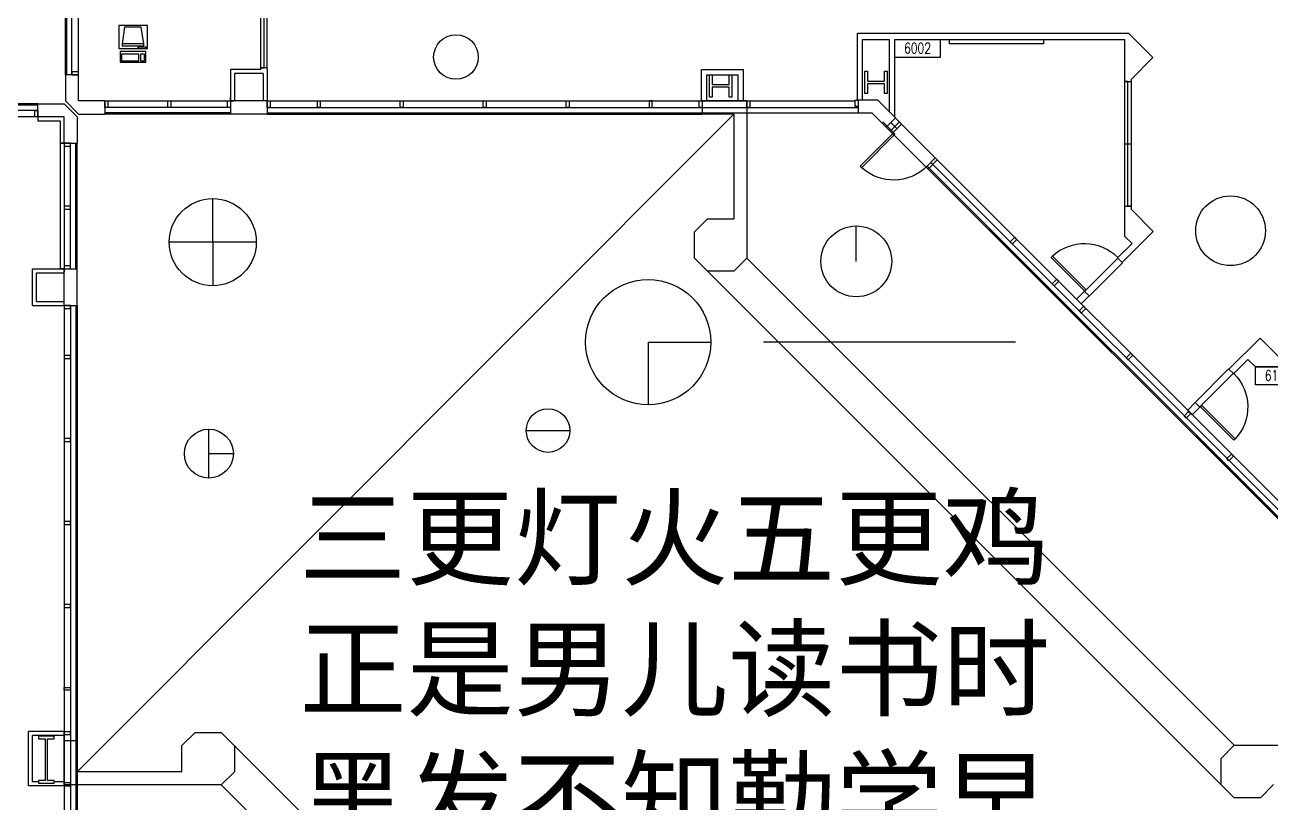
# Model space of a CAD drawing. Header units: millimetres. Extents: x 489553472 to 489553809, y 110504095 to 110504426.
# Drawn here: x 489553583.9 to 489553679, y 110504256.1 to 110504315.5 of the extents above; entities that cross this region are included whole.
import ezdxf
from ezdxf.enums import TextEntityAlignment as Align

# ---------------------------------------------------------------- set-up
doc = ezdxf.new("R2010")
doc.units = ezdxf.units.MM
for name, color, linetype in [('C-L-NUBER', 30, 'Continuous'), ('CPU', 6, 'Continuous'), ('E-B-FURR', 6, 'Continuous'), ('E-B-GLAZ', 72, 'Continuous'), ('E-B-MULL', 8, 'Continuous'), ('E-B-SHEL', 2, 'Continuous'), ('E-C-HEAD', 5, 'Continuous'), ('E-F-DOOR', 3, 'Continuous'), ('E-F-SILL', 8, 'Continuous'), ('E-S-COLM', 8, 'Continuous'), ('RMNUM', 40, 'Continuous'), ('TXT', 7, 'Continuous'), ('Y-1', 7, 'Continuous'), ('Y-2', 1, 'Continuous'), ('Y-3', 40, 'Continuous'), ('Z-1', 10, 'Continuous'), ('Z-2', 3, 'Continuous'), ('Z-3', 2, 'Continuous')]:
    doc.layers.add(name, color=color, linetype=linetype)
doc.styles.add('ROMANS', font='romans', dxfattribs={"width": 0.75, "height": 8})
doc.styles.get("Standard").update_dxf_attribs({"font": 'arial.ttf'})

# ---------------------------------------------------------------- blocks, each defined once
blk = doc.blocks.new('DR-36')
for p, q in [((0, 36), (0, 0)), ((0, 36), (1.5, 36)), ((1.5, 36), (1.5, 0)), ((0, 0), (1.5, 0))]:
    blk.add_line(p, q)
blk.add_arc((0, 0), 36, 0, 87.61406)
blk = doc.blocks.new('RMNUM')
at = {"layer": 'RMNUM'}
blk.add_lwpolyline([(-16.33354, 6.674702), (18.388073, 6.674702), (18.388073, -6.982766), (-16.33354, -6.982766), (-16.33354, 6.674702)], dxfattribs=at)
at = {"layer": 'RMNUM', "style": 'ROMANS', "width": 0.75}
blk.add_attdef('NUMBER', text='', height=8, dxfattribs=at).set_placement((1.027267, 0.114097), align=Align.MIDDLE_CENTER)
blk = doc.blocks.new('RECTANG')
for p, q in [((1, 1), (0, 1)), ((0, 1), (0, 0)), ((1, 0), (1, 1)), ((0, 0), (1, 0))]:
    blk.add_line(p, q)
blk = doc.blocks.new('IBMAT', base_point=(61, 306))
for p, q in [((75, 307), (75, 306)), ((81, 307), (75, 307)), ((81, 306), (81, 307))]:
    blk.add_line(p, q)
at = {"xscale": 21, "yscale": 17, "zscale": 21}
blk.add_blockref('RECTANG', (61, 306), dxfattribs=at)
blk = doc.blocks.new('KEYBOARD', base_point=(60, 294))
for p, xscale, yscale, zscale in [((60, 294), 19, 8, 19), ((61, 295), 13, 5, 13), ((75, 295), 3, 5, 3)]:
    blk.add_blockref('RECTANG', p, dxfattribs=dict(xscale=xscale, yscale=yscale, zscale=zscale))
blk = doc.blocks.new('COMPUTER')
for p, q in [((-6.64, 16.23), (-8.5, 3.5)), ((6.08, 16.23), (-6.64, 16.23)), ((8, 3.5), (6.08, 16.23)), ((-8.5, 3.5), (-8.5, 2.04)), ((8, 3.5), (-8.5, 3.5)), ((-8.5, 2.04), (8, 2.04)), ((8, 2.04), (8, 3.5))]:
    blk.add_line(p, q)
at = {"xscale": 1.033846153846154, "yscale": 1.033846153846154, "zscale": 1.033846153846154}
for name, p in [('IBMAT', (-10.86, 0)), ('KEYBOARD', (-10.05, -10.5))]:
    blk.add_blockref(name, p, dxfattribs=at)

msp = doc.modelspace()

# ---------------------------------------------------------------- linework, layer by layer
at = {"layer": 'C-L-NUBER'}
for p, q in [((489553587.8485221, 110504258.5123077), (489553637.9561564, 110504308.7370992)), ((489553640.2387008, 110504291.3467521), (489553659.4703776, 110504291.3467521))]:
    msp.add_line(p, q, dxfattribs=at)
at = {"layer": 'E-B-FURR'}
for p, q in [((489553587.9561564, 110504311.7370992), (489553587.9561564, 110504321.5780002)), ((489553601.8561563, 110504312.1370992), (489553601.8561563, 110504317.2370992)), ((489553602.3561563, 110504312.1370992), (489553602.3561563, 110504317.2370992)), ((489553647.395027, 110504309.8002988), (489553647.395027, 110504314.9222542)), ((489553647.395027, 110504314.9222542), (489553668.0871808, 110504314.9222542)), ((489553668.0871808, 110504314.9222542), (489553669.9543349, 110504313.0551002)), ((489553647.7950271, 110504309.8002988), (489553647.7950271, 110504314.4222542)), ((489553647.7950271, 110504314.4222542), (489553649.8529324, 110504314.4222542)), ((489553649.8529324, 110504308.8942882), (489553649.8529324, 110504314.4222542)), ((489553650.2529324, 110504308.4945578), (489553650.2529324, 110504314.4222542)), ((489553650.2529324, 110504314.4222542), (489553667.7808068, 110504314.4222542)), ((489553654.398244, 110504314.3949971), (489553654.398244, 110504314.0949971)), ((489553661.598244, 110504314.0949971), (489553654.398244, 110504314.0949971)), ((489553661.598244, 110504314.3949971), (489553661.598244, 110504314.0949971)), ((489553667.7808068, 110504314.4222542), (489553667.7808068, 110504299.4222542)), ((489553668.2808068, 110504311.3815721), (489553669.9543349, 110504313.0551002)), ((489553599.5561564, 110504312.1370992), (489553599.5561564, 110504309.7370992)), ((489553601.8561563, 110504312.1370992), (489553599.5561564, 110504312.1370992)), ((489553599.8561563, 110504311.8370992), (489553599.8561563, 110504309.7370992)), ((489553602.0561564, 110504311.8370992), (489553599.8561563, 110504311.8370992)), ((489553602.0561564, 110504311.8370992), (489553602.0561564, 110504309.7370992)), ((489553602.3561563, 110504312.1370992), (489553602.3561563, 110504309.7370992)), ((489553635.4950271, 110504309.7370992), (489553635.4950271, 110504312.1370992)), ((489553635.4950271, 110504312.1370992), (489553638.6950271, 110504312.1370992)), ((489553638.6950271, 110504309.7370992), (489553638.6950271, 110504312.1370992)), ((489553635.895027, 110504309.7370992), (489553635.895027, 110504311.7370992)), ((489553635.895027, 110504311.7370992), (489553638.2950271, 110504311.7370992)), ((489553638.2950271, 110504309.7370992), (489553638.2950271, 110504311.7370992)), ((489553668.2808068, 110504311.3815721), (489553668.2808068, 110504301.4738983)), ((489553589.9561564, 110504309.7370992), (489553599.7970574, 110504309.7370992)), ((489553602.3561563, 110504309.7370992), (489553647.2293576, 110504309.7370992)), ((489553584.8485221, 110504308.5123077), (489553575.0076211, 110504308.5123077)), ((489553650.2943745, 110504308.4234052), (489553686.7734189, 110504271.9443608)), ((489553668.2808068, 110504301.4738983), (489553669.9772361, 110504299.7714093)), ((489553669.9772361, 110504299.7714093), (489553667.6140397, 110504297.3962903)), ((489553667.7808068, 110504299.4222542), (489553668.354092, 110504298.848969)), ((489553668.354092, 110504298.848969), (489553667.2576271, 110504297.7469723)), ((489553667.2454816, 110504297.7589225), (489553667.6140397, 110504297.3962903)), ((489553584.4485221, 110504296.9123077), (489553586.8485221, 110504296.9123077)), ((489553584.4485221, 110504294.1123077), (489553584.4485221, 110504296.9123077)), ((489553584.7485221, 110504296.6123077), (489553586.8485221, 110504296.6123077)), ((489553584.7485221, 110504294.4123077), (489553584.7485221, 110504296.6123077)), ((489553664.7062143, 110504295.1811119), (489553664.1229124, 110504294.5948673)), ((489553665.0748287, 110504294.844269), (489553664.4756811, 110504294.2420985)), ((489553664.7206107, 110504295.1927918), (489553665.0748287, 110504294.844269)), ((489553584.4485221, 110504294.1123077), (489553586.8485221, 110504294.1123077)), ((489553584.7485221, 110504294.4123077), (489553586.8485221, 110504294.4123077)), ((489553586.8485221, 110504294.1123077), (489553586.8485221, 110504249.1759069)), ((489553678.1272669, 110504291.6213786), (489553675.7521479, 110504289.2581821)), ((489553679.8297559, 110504289.9249492), (489553678.1272669, 110504291.6213786)), ((489553679.6421691, 110504290.1118683), (489553678.1272669, 110504291.6213786)), ((489553677.2048266, 110504289.9982344), (489553676.1028299, 110504288.9017695)), ((489553677.7781118, 110504289.4249492), (489553677.2048266, 110504289.9982344)), ((489553676.1147799, 110504288.8896241), (489553675.7521479, 110504289.2581821)), ((489553692.7781118, 110504289.4249492), (489553677.7781118, 110504289.4249492)), ((489553673.1842416, 110504286.710408), (489553672.5885019, 110504286.1116627)), ((489553672.9454466, 110504285.7685023), (489553672.5969238, 110504286.1227204)), ((489553673.5404181, 110504286.3610644), (489553672.9412706, 110504285.758894)), ((489553673.1842416, 110504286.710408), (489553673.5404181, 110504286.3610644)), ((489553586.8485221, 110504261.5827433), (489553584.1485221, 110504261.5827433)), ((489553584.1485221, 110504257.4418721), (489553584.1485221, 110504261.5827433)), ((489553586.8485221, 110504261.2827433), (489553586.8485221, 110504261.5827433)), ((489553586.8485221, 110504261.2827433), (489553584.4485221, 110504261.2827433)), ((489553584.4485221, 110504257.7418721), (489553584.4485221, 110504261.2827433)), ((489553584.8985221, 110504257.7418721), (489553584.4485221, 110504257.7418721)), ((489553586.8485221, 110504257.7418721), (489553586.0985221, 110504257.7418721)), ((489553586.8485221, 110504257.4418721), (489553586.8485221, 110504257.7418721)), ((489553586.8485221, 110504257.4418721), (489553584.1485221, 110504257.4418721))]:
    msp.add_line(p, q, dxfattribs=at)
msp.add_lwpolyline([(489553584.8485221, 110504308.5123077), (489553584.8485221, 110504308.2123077), (489553586.5485221, 110504308.2123077), (489553586.5485221, 110504306.5123077), (489553586.8485221, 110504306.5123077)], dxfattribs=at)
at = {"layer": 'E-B-GLAZ'}
for p, q in [((489553586.9561564, 110504311.7370992), (489553586.9561564, 110504320.7370992)), ((489553587.0561564, 110504311.7370992), (489553587.0561564, 110504320.8370992)), ((489553587.4561564, 110504311.7370992), (489553587.4561564, 110504321.2370992)), ((489553584.8485221, 110504309.0123077), (489553575.3485221, 110504309.0123077)), ((489553584.8485221, 110504309.4123077), (489553575.7485221, 110504309.4123077)), ((489553584.8485221, 110504309.5123077), (489553575.8485221, 110504309.5123077)), ((489553599.5561564, 110504309.2370992), (489553589.9561564, 110504309.2370992)), ((489553602.3561563, 110504309.2370992), (489553647.4565105, 110504309.2370992)), ((489553599.5561564, 110504308.8370992), (489553589.9561564, 110504308.8370992)), ((489553599.5561564, 110504308.7370992), (489553589.9561564, 110504308.7370992)), ((489553602.3561563, 110504308.8370992), (489553647.4565105, 110504308.8370992)), ((489553602.3561563, 110504308.7370992), (489553635.5561564, 110504308.7370992)), ((489553650.0586523, 110504307.2706423), (489553649.238642, 110504308.0906526)), ((489553650.1293673, 110504307.3413486), (489553649.338642, 110504308.1320739)), ((489553650.5938405, 110504308.1239391), (489553649.889104, 110504307.4180709)), ((489553650.4122277, 110504307.6241737), (489553649.9521816, 110504308.0842198)), ((489553650.752938, 110504307.9648417), (489553650.0475918, 110504307.2595832)), ((489553587.3485221, 110504296.9123077), (489553587.3485221, 110504306.5123077)), ((489553587.7485221, 110504296.9123077), (489553587.7485221, 110504306.5123077)), ((489553587.8485221, 110504296.9123077), (489553587.8485221, 110504306.5123077)), ((489553667.7808068, 110504306.4624774), (489553668.2808068, 110504306.4624774)), ((489553653.3313413, 110504305.3864383), (489553652.6320038, 110504304.6859778)), ((489553653.4904341, 110504305.2273455), (489553652.7904916, 110504304.5274901)), ((489553683.0193592, 110504274.3099354), (489553652.6376558, 110504304.6916388)), ((489553683.0901606, 110504274.3805553), (489553652.7083097, 110504304.7624062)), ((489553683.3733665, 110504274.6630349), (489553652.9909255, 110504305.0454758)), ((489553587.3485221, 110504294.1123077), (489553587.3485221, 110504248.948754)), ((489553587.7485221, 110504294.1123077), (489553587.7485221, 110504248.948754)), ((489553587.8485221, 110504294.1123077), (489553587.8485221, 110504248.948754))]:
    msp.add_line(p, q, dxfattribs=at)
for points in [[(489553602.3668563, 110504312.2585711), (489553601.8668563, 110504312.2585711), (489553602.1307209, 110504312.2585711), (489553602.1307209, 110504317.0585711), (489553602.3668563, 110504317.0585711), (489553601.8668563, 110504317.0585711)], [(489553667.7880905, 110504301.7043624), (489553668.2880905, 110504301.7043624), (489553668.0242258, 110504301.7043624), (489553668.0242258, 110504311.2205923), (489553667.7880905, 110504311.2205923), (489553668.2880905, 110504311.2205923)]]:
    msp.add_lwpolyline(points, dxfattribs=at)
at = {"layer": 'E-B-MULL'}
for points in [[(489553587.4561564, 110504311.7370992), (489553587.9561564, 110504311.7370992), (489553587.9561564, 110504311.9620992), (489553587.4561564, 110504311.9620992)], [(489553584.8485221, 110504309.0123077), (489553584.8485221, 110504308.5123077), (489553584.6235221, 110504308.5123077), (489553584.6235221, 110504309.0123077)], [(489553589.9561564, 110504309.2370992), (489553589.9561564, 110504309.7370992), (489553590.1811564, 110504309.7370992), (489553590.1811564, 110504309.2370992)], [(489553594.7641069, 110504309.2370992), (489553594.7641069, 110504309.7370992), (489553594.9891069, 110504309.7370992), (489553594.9891069, 110504309.2370992)], [(489553599.3311564, 110504309.2370992), (489553599.3311564, 110504309.7370992), (489553599.5561564, 110504309.7370992), (489553599.5561564, 110504309.2370992)], [(489553602.3561563, 110504309.2370992), (489553602.3561563, 110504309.7370992), (489553602.5811564, 110504309.7370992), (489553602.5811564, 110504309.2370992)], [(489553606.1811564, 110504309.2370992), (489553606.1811564, 110504309.7370992), (489553606.4061564, 110504309.7370992), (489553606.4061564, 110504309.2370992)], [(489553612.5124063, 110504309.2370992), (489553612.5124063, 110504309.7370992), (489553612.7374064, 110504309.7370992), (489553612.7374064, 110504309.2370992)], [(489553618.8436564, 110504309.2370992), (489553618.8436564, 110504309.7370992), (489553619.0686564, 110504309.7370992), (489553619.0686564, 110504309.2370992)], [(489553625.1749064, 110504309.2370992), (489553625.1749064, 110504309.7370992), (489553625.3999064, 110504309.7370992), (489553625.3999064, 110504309.2370992)], [(489553631.7311563, 110504309.2370992), (489553631.7311563, 110504309.7370992), (489553631.5061564, 110504309.7370992), (489553631.5061564, 110504309.2370992)], [(489553635.3311564, 110504309.2370992), (489553635.3311564, 110504309.7370992), (489553635.5561564, 110504309.7370992), (489553635.5561564, 110504309.2370992)], [(489553638.9538747, 110504309.2370992), (489553638.9538747, 110504309.7370992), (489553639.1788747, 110504309.7370992), (489553639.1788747, 110504309.2370992)], [(489553647.2293576, 110504309.3002988), (489553647.2293576, 110504309.8002988), (489553647.4543576, 110504309.8002988), (489553647.4543576, 110504309.3002988)], [(489553587.3485221, 110504306.5123077), (489553586.8485221, 110504306.5123077), (489553586.8485221, 110504306.2873077), (489553587.3485221, 110504306.2873077)], [(489553587.3485221, 110504301.7043572), (489553586.8485221, 110504301.7043572), (489553586.8485221, 110504301.4793572), (489553587.3485221, 110504301.4793572)], [(489553659.221139, 110504298.8152623), (489553659.5746924, 110504299.1688157), (489553659.4155934, 110504299.3279147), (489553659.06204, 110504298.9743613)], [(489553587.3485221, 110504297.1373077), (489553586.8485221, 110504297.1373077), (489553586.8485221, 110504296.9123077), (489553587.3485221, 110504296.9123077)], [(489553662.4229665, 110504295.6186295), (489553662.7765199, 110504295.9721829), (489553662.6174209, 110504296.1312819), (489553662.2638675, 110504295.7777285)], [(489553587.3485221, 110504294.1123077), (489553586.8485221, 110504294.1123077), (489553586.8485221, 110504293.8873077), (489553587.3485221, 110504293.8873077)], [(489553664.4817213, 110504293.5432359), (489553664.8352747, 110504293.8967893), (489553664.6761756, 110504294.0558883), (489553664.3226222, 110504293.7023349)], [(489553587.3485221, 110504290.2873077), (489553586.8485221, 110504290.2873077), (489553586.8485221, 110504290.0623077), (489553587.3485221, 110504290.0623077)], [(489553668.0663392, 110504289.9705889), (489553668.4198925, 110504290.3241423), (489553668.2607936, 110504290.4832414), (489553667.9072402, 110504290.129688)], [(489553672.3229653, 110504285.6757977), (489553672.6765187, 110504286.0293511), (489553672.8356177, 110504285.8702521), (489553672.4820642, 110504285.5166987)], [(489553587.3485221, 110504283.9560577), (489553586.8485221, 110504283.9560577), (489553586.8485221, 110504283.7310577), (489553587.3485221, 110504283.7310577)], [(489553675.5871235, 110504282.4230837), (489553675.9406769, 110504282.7766371), (489553676.099776, 110504282.6175381), (489553675.7462226, 110504282.2639847)], [(489553587.3485221, 110504277.6248077), (489553586.8485221, 110504277.6248077), (489553586.8485221, 110504277.3998077), (489553587.3485221, 110504277.3998077)], [(489553587.3485221, 110504271.2935577), (489553586.8485221, 110504271.2935577), (489553586.8485221, 110504271.0685577), (489553587.3485221, 110504271.0685577)], [(489553587.3485221, 110504264.7373077), (489553586.8485221, 110504264.7373077), (489553586.8485221, 110504264.9623077), (489553587.3485221, 110504264.9623077)], [(489553587.3485221, 110504261.5742295), (489553586.8485221, 110504261.5742295), (489553586.8485221, 110504261.3492295), (489553587.3485221, 110504261.3492295)], [(489553587.3485221, 110504257.6642618), (489553586.8485221, 110504257.6642618), (489553586.8485221, 110504257.4392618), (489553587.3485221, 110504257.4392618)]]:
    msp.add_lwpolyline(points, close=True, dxfattribs=at)
at = {"layer": 'E-B-SHEL'}
for p, q in [((489553587.9561564, 110504311.7370992), (489553586.9561564, 110504311.7370992)), ((489553586.9561564, 110504311.7370992), (489553586.9561564, 110504309.7370992)), ((489553587.9561564, 110504309.7370992), (489553587.9561564, 110504311.7370992)), ((489553584.8485221, 110504308.5123077), (489553584.8485221, 110504309.5123077)), ((489553584.8485221, 110504309.5123077), (489553586.8485221, 110504309.5123077)), ((489553586.8485221, 110504309.5123077), (489553587.8485221, 110504308.5123077)), ((489553586.9561564, 110504309.7370992), (489553587.9561564, 110504308.7370992)), ((489553589.9561564, 110504309.7370992), (489553587.9561564, 110504309.7370992)), ((489553589.9561564, 110504309.7370992), (489553589.9561564, 110504308.7370992)), ((489553602.3561563, 110504309.7370992), (489553599.5561564, 110504309.7370992)), ((489553599.5561564, 110504309.7370992), (489553599.5561564, 110504308.7370992)), ((489553602.3561563, 110504309.7370992), (489553602.3561563, 110504308.7370992)), ((489553635.5561564, 110504309.7370992), (489553635.5561564, 110504308.7370992)), ((489553638.9561564, 110504309.7370992), (489553635.5561564, 110504309.7370992)), ((489553638.9561564, 110504309.7370992), (489553638.9561564, 110504297.7370992)), ((489553647.4565105, 110504309.8002988), (489553647.4565105, 110504308.8002988)), ((489553648.9463105, 110504309.8002988), (489553647.4565105, 110504309.8002988)), ((489553650.3093144, 110504308.4382138), (489553648.9463105, 110504309.8002988)), ((489553586.8485221, 110504308.5123077), (489553584.8485221, 110504308.5123077)), ((489553586.8485221, 110504306.5123077), (489553586.8485221, 110504308.5123077)), ((489553587.8485221, 110504308.5123077), (489553587.8485221, 110504306.5123077)), ((489553587.9561564, 110504308.7370992), (489553589.9561564, 110504308.7370992)), ((489553602.3561563, 110504308.7370992), (489553599.5561564, 110504308.7370992)), ((489553637.9561564, 110504308.7370992), (489553635.5561564, 110504308.7370992)), ((489553637.9561564, 110504308.7370992), (489553637.9561564, 110504300.7370992)), ((489553648.5322945, 110504308.8002988), (489553647.4565105, 110504308.8002988)), ((489553649.5990854, 110504307.734227), (489553648.5322945, 110504308.8002988)), ((489553650.3093144, 110504308.4382138), (489553649.5970676, 110504307.732227)), ((489553586.8485221, 110504306.5123077), (489553587.8485221, 110504306.5123077)), ((489553634.9561564, 110504299.7370992), (489553635.9561564, 110504300.7370992)), ((489553635.9561564, 110504300.7370992), (489553637.9561564, 110504300.7370992)), ((489553634.9561564, 110504297.7370992), (489553634.9561564, 110504299.7370992)), ((489553676.1561564, 110504256.5370992), (489553634.9561564, 110504297.7370992)), ((489553638.9561564, 110504297.7370992), (489553637.9561564, 110504296.7370992)), ((489553676.1583236, 110504260.5370992), (489553638.9561564, 110504297.7392664)), ((489553586.8485221, 110504294.1123077), (489553586.8485221, 110504296.9123077)), ((489553586.8485221, 110504296.9123077), (489553587.8485221, 110504296.9123077)), ((489553587.8485221, 110504294.1123077), (489553587.8485221, 110504296.9123077)), ((489553637.9561564, 110504296.7370992), (489553635.9561564, 110504296.7370992)), ((489553586.8485221, 110504294.1123077), (489553587.8485221, 110504294.1123077)), ((489553595.8485221, 110504260.5123077), (489553596.8485221, 110504261.5123077)), ((489553596.8485221, 110504261.5123077), (489553598.8485221, 110504261.5123077)), ((489553598.8485221, 110504261.5123077), (489553640.0485221, 110504220.3123077)), ((489553586.8485221, 110504257.8024666), (489553586.8485221, 110504261.2024666)), ((489553586.8485221, 110504260.9123077), (489553587.8485221, 110504260.9123077)), ((489553587.8485221, 110504258.5123077), (489553587.8485221, 110504260.9123077)), ((489553595.8485221, 110504258.5123077), (489553595.8485221, 110504260.5123077)), ((489553599.8485221, 110504260.5123077), (489553599.8485221, 110504258.5123077)), ((489553675.1561564, 110504259.5370992), (489553676.1561564, 110504260.5370992)), ((489553676.1561564, 110504260.5370992), (489553688.1561564, 110504260.5370992)), ((489553675.1561564, 110504257.5370992), (489553675.1561564, 110504259.5370992)), ((489553595.8485221, 110504258.5123077), (489553587.8485221, 110504258.5123077)), ((489553599.8485221, 110504258.5123077), (489553598.8485221, 110504257.5123077)), ((489553598.8485221, 110504257.5123077), (489553586.8485221, 110504257.5123077)), ((489553598.8463549, 110504257.5123077), (489553636.0485221, 110504220.3101405)), ((489553679.1561564, 110504257.5370992), (489553678.1561564, 110504256.5370992)), ((489553678.1561564, 110504256.5370992), (489553676.1561564, 110504256.5370992))]:
    msp.add_line(p, q, dxfattribs=at)
at = {"layer": 'E-C-HEAD'}
for p, q in [((489553649.5462193, 110504307.7953711), (489553686.0252637, 110504271.3163267)), ((489553586.8485221, 110504306.5123077), (489553586.8485221, 110504296.6714067)), ((489553664.7271633, 110504295.1863167), (489553667.2791847, 110504297.7255275)), ((489553665.079826, 110504294.8318748), (489553667.6318473, 110504297.3710856)), ((489553673.1877323, 110504286.7239684), (489553675.7269432, 110504289.2759897)), ((489553673.5421743, 110504286.3713057), (489553676.0813851, 110504288.9233271))]:
    msp.add_line(p, q, dxfattribs=at)
at = {"layer": 'E-F-SILL'}
for points in [[(489553599.5561564, 110504309.7370992), (489553599.5561564, 110504309.7370992), (489553599.5561564, 110504310.0370992), (489553599.5561564, 110504310.0370992)], [(489553586.8485221, 110504306.5123077), (489553586.5485221, 110504306.5123077), (489553586.5485221, 110504296.9123077), (489553586.5485221, 110504296.9123077)], [(489553586.8485221, 110504296.9123077), (489553586.8485221, 110504296.9123077), (489553586.5485221, 110504296.9123077), (489553586.5485221, 110504296.9123077)]]:
    msp.add_lwpolyline(points, dxfattribs=at)
at = {"layer": 'E-S-COLM'}
for points in [[(489553649.4758136, 110504312.0002988), (489553649.6758136, 110504312.0002988), (489553649.6758136, 110504310.3002988), (489553649.4758136, 110504310.3002988), (489553649.4758136, 110504311.0502988), (489553648.1758136, 110504311.0502988), (489553648.1758136, 110504310.3002988), (489553647.9758136, 110504310.3002988), (489553647.9758136, 110504312.0002988), (489553648.1758136, 110504312.0002988), (489553648.1758136, 110504311.2502988), (489553649.4758136, 110504311.2502988)], [(489553637.6061563, 110504311.7321343), (489553637.8061564, 110504311.7321343), (489553637.8061564, 110504310.0321343), (489553637.6061563, 110504310.0321343), (489553637.6061563, 110504310.7821343), (489553636.3061564, 110504310.7821343), (489553636.3061564, 110504310.0321343), (489553636.1061563, 110504310.0321343), (489553636.1061563, 110504311.7321343), (489553636.3061564, 110504311.7321343), (489553636.3061564, 110504310.9821343), (489553637.6061563, 110504310.9821343)], [(489553584.8985221, 110504257.8418721), (489553584.8985221, 110504257.6418721), (489553586.0985221, 110504257.6418721), (489553586.0985221, 110504257.8418721), (489553585.5985221, 110504257.8418721), (489553585.5985221, 110504261.0418721), (489553586.0985221, 110504261.0418721), (489553586.0985221, 110504261.2418721), (489553584.8985221, 110504261.2418721), (489553584.8985221, 110504261.0418721), (489553585.3985221, 110504261.0418721), (489553585.3985221, 110504257.8418721)]]:
    msp.add_lwpolyline(points, close=True, dxfattribs=at)
at = {"layer": 'Y-1'}
msp.add_circle((489553631.4308703, 110504291.3206058), 4.7784717, dxfattribs=at)
at = {"layer": 'Y-2'}
for centre, radius in [((489553598.1996121, 110504298.9554031), 3.3253048), ((489553647.3112898, 110504297.487172), 2.7017717), ((489553623.7847419, 110504284.5667428), 1.6623447), ((489553597.9055308, 110504282.8048655), 1.8699808)]:
    msp.add_circle(centre, radius, dxfattribs=at)
at = {"layer": 'Y-3'}
for centre, radius in [((489553616.7550921, 110504313.0895477), 1.7023509), ((489553675.8765965, 110504299.8250614), 2.6640129)]:
    msp.add_circle(centre, radius, dxfattribs=at)
at = {"layer": 'Z-1'}
for p, q in [((489553598.1996121, 110504298.9554031), (489553598.1996121, 110504295.6300983)), ((489553597.9055308, 110504282.8048655), (489553599.7755116, 110504282.8048655))]:
    msp.add_line(p, q, dxfattribs=at)
at = {"layer": 'Z-2'}
for p, q in [((489553598.1996121, 110504298.9554031), (489553598.1996121, 110504302.2807079)), ((489553647.3112898, 110504297.487172), (489553647.3112898, 110504300.1889437)), ((489553631.4308703, 110504291.3206058), (489553631.4308703, 110504286.5421341)), ((489553622.1223972, 110504284.5667428), (489553625.4470866, 110504284.5667428))]:
    msp.add_line(p, q, dxfattribs=at)
at = {"layer": 'Z-3'}
for p, q in [((489553601.5249169, 110504298.9554031), (489553594.8743074, 110504298.9554031)), ((489553631.4308703, 110504291.3206058), (489553636.209342, 110504291.3206058)), ((489553597.9055308, 110504280.9348846), (489553597.9055308, 110504284.6748463))]:
    msp.add_line(p, q, dxfattribs=at)

# ---------------------------------------------------------------- block references
at = {"xscale": 0.1, "yscale": 0.1, "zscale": 0.1}
msp.add_blockref('RMNUM', (489553651.8862864, 110504313.754784), dxfattribs=at).add_auto_attribs({'NUMBER': '6002'})
at = {"layer": 'C-L-NUBER', "xscale": 0.1, "yscale": 0.1, "zscale": 0.1}
msp.add_blockref('RMNUM', (489553679.4114659, 110504288.757479), dxfattribs=at).add_auto_attribs({'NUMBER': '6198'})
at = {"layer": 'CPU', "lineweight": -3, "xscale": 0.1, "yscale": 0.1, "zscale": 0.1}
msp.add_blockref('COMPUTER', (489553592.127037, 110504313.7466023), dxfattribs=at)
at = {"layer": 'E-F-DOOR'}
for p, xscale, yscale, zscale, rotation in [((489553650.1506097, 110504307.295999), -0.1, 0.1, 0.1, 135.0983900000001), ((489553664.7239709, 110504295.2275901), 0.09999999999999999, 0.09999999999999999, 0.09999999999999999, 44.98103799999999), ((489553673.5834477, 110504286.3681133), -0.1, 0.1, 0.1, 225.018962)]:
    msp.add_blockref('DR-36', p, dxfattribs=dict(at, xscale=xscale, yscale=yscale, zscale=zscale, rotation=rotation))

# ---------------------------------------------------------------- texts
at = {"layer": 'TXT', "insert": (489553588.4401708, 110504279.3856266), "char_height": 6, "attachment_point": 1}
msp.add_mtext_dynamic_manual_height_columns('{\\fKaiTi|b0|i0|c134|p49;\u3000  三更灯火五更鸡\\P\u3000\u3000正是男儿读书时\\P\u3000\u3000黑发不知勤学早\\P\u3000\u3000白首方悔读书迟}', width=106.645413041, gutter_width=12.5, heights=[50.3017582], dxfattribs=at)

doc.saveas('drawing.dxf')
